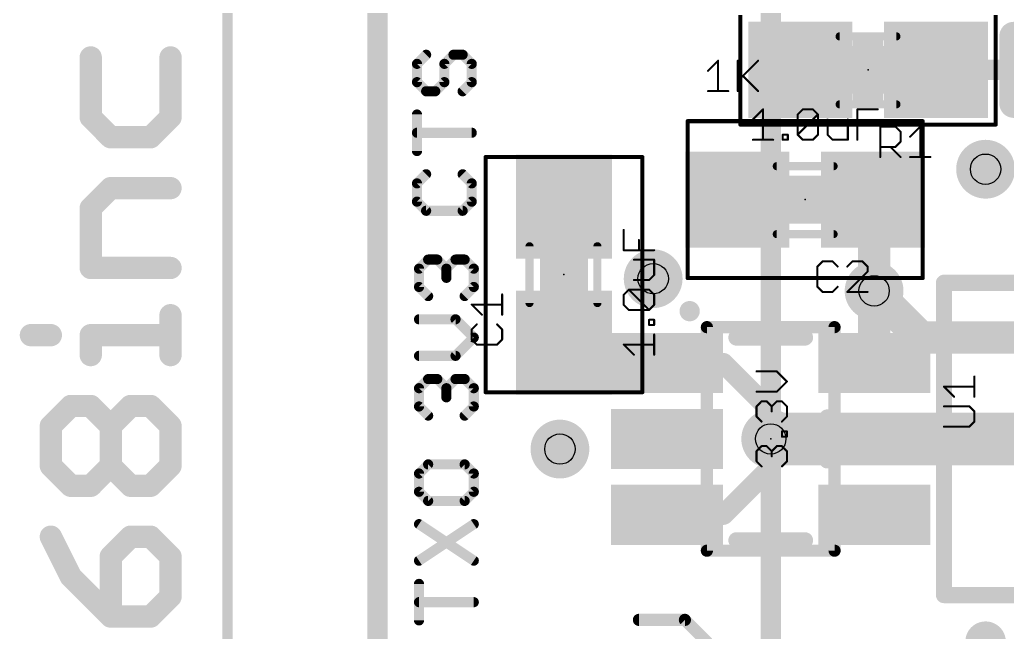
# Model space of a CAD drawing. Extents: x -39 to 68, y -15 to 21.
# Drawn here: x -4.48 to 7.89, y 6.21 to 13.89 of the extents above; entities that cross this region are included whole.
import ezdxf

# ---------------------------------------------------------------- set-up
doc = ezdxf.new("R2010")
doc.units = 0
for name, color, linetype in [('1', 12, 'CONTINUOUS'), ('16', 132, 'CONTINUOUS'), ('18', 110, 'CONTINUOUS'), ('20', 53, 'CONTINUOUS'), ('21', 53, 'CONTINUOUS'), ('22', 53, 'CONTINUOUS'), ('23', 53, 'CONTINUOUS'), ('25', 253, 'CONTINUOUS'), ('27', 253, 'CONTINUOUS'), ('29', 253, 'CONTINUOUS'), ('31', 253, 'CONTINUOUS'), ('35', 253, 'CONTINUOUS'), ('39', 12, 'CONTINUOUS'), ('44', 253, 'CONTINUOUS'), ('47', 253, 'CONTINUOUS'), ('51', 53, 'CONTINUOUS')]:
    doc.layers.add(name, color=color, linetype=linetype)

# ---------------------------------------------------------------- blocks, each defined once
blk = doc.blocks.new('RECT')
blk.add_solid([(-0.5, -0.5), (0.5, -0.5), (-0.5, 0.5), (0.5, 0.5)])
blk = doc.blocks.new('RECT192512X192512R30')
at = {"const_width": 0.1805}
blk.add_lwpolyline([(0.5114, -0.4211), (0.5114, 0.4211, 0.4142), (0.4211, 0.5114), (-0.4211, 0.5114, 0.4142), (-0.5114, 0.4211), (-0.5114, -0.4211, 0.4142), (-0.4211, -0.5114), (0.4211, -0.5114, 0.4142)], format="xyb", close=True, dxfattribs=at)
blk.add_solid([(-0.4465, -0.4465), (0.4465, -0.4465), (-0.4465, 0.4465), (0.4465, 0.4465)])
blk = doc.blocks.new('ROUNDV')
at = {"const_width": 0.5}
blk.add_lwpolyline([(0, -0.25, 1), (0, 0.25, 1), (0, -0.25)], format="xyb", dxfattribs=at)

msp = doc.modelspace()

# ---------------------------------------------------------------- linework, layer by layer
at = {"layer": '1'}
for points, const_width in [([(0, 0), (0, 17.272)], 0.254), ([(4.9276, 13.2588), (4.9276, 14.5288)], 0.254), ([(5.2968, 13.2588), (4.9276, 13.2588)], 0.254), ([(8.394, 13.2588), (6.9968, 13.2588)], 0.254), ([(6.2094, 11.6332), (6.223, 11.6196)], 0.4064), ([(6.223, 11.6196), (6.223, 10.4902)], 0.4064), ([(6.223, 9.5907), (6.223, 10.4902)], 0.4064), ([(2.5942, 9.586), (2.3368, 9.8434)], 0.254), ([(6.2277, 9.586), (6.223, 9.5907)], 0.4064), ([(3.6275, 9.586), (2.5942, 9.586)], 0.254), ([(3.6275, 9.586), (4.3332, 9.586)], 0.254), ([(4.3332, 9.586), (4.9276, 8.9916)], 0.254), ([(4.9276, 8.9916), (4.9276, 8.636)], 0.254), ([(4.9276, 8.2804), (4.9276, 8.636)], 0.254), ([(4.3332, 7.686), (4.9276, 8.2804)], 0.254), ([(3.6275, 7.686), (4.3332, 7.686)], 0.254)]:
    msp.add_lwpolyline(points, dxfattribs=dict(at, const_width=const_width))
for points, const_width in [([(4.9276, 13.3223, 1), (4.9276, 13.1953)], 0.127), ([(5.2968, 13.1953, 1), (5.2968, 13.3223)], 0.127), ([(6.9968, 13.3223, 1), (6.9968, 13.1953)], 0.127), ([(4.8641, 13.2588, 1), (4.9911, 13.2588)], 0.127), ([(6.2812, 11.705, 1), (6.1376, 11.5614)], 0.2032), ([(6.3246, 11.6196, 1), (6.1214, 11.6196)], 0.2032), ([(6.1512, 11.5478, 1), (6.2948, 11.6914)], 0.2032), ([(6.3246, 10.4902, 1), (6.1214, 10.4902)], 0.2032), ([(6.1214, 10.4902, 1), (6.3246, 10.4902)], 0.2032), ([(2.3817, 9.8883, 1), (2.2919, 9.7985)], 0.127), ([(6.2948, 9.6625, 1), (6.1512, 9.5189)], 0.2032), ([(2.5942, 9.6495, 1), (2.5942, 9.5225)], 0.127), ([(2.5493, 9.5411, 1), (2.6391, 9.6309)], 0.127), ([(3.6275, 9.6495, 1), (3.6275, 9.5225)], 0.127), ([(3.6275, 9.5225, 1), (3.6275, 9.6495)], 0.127), ([(4.3781, 9.6309, 1), (4.2883, 9.5411)], 0.127), ([(4.3332, 9.5225, 1), (4.3332, 9.6495)], 0.127), ([(6.1214, 9.5907, 1), (6.3246, 9.5907)], 0.2032), ([(6.1559, 9.5142, 1), (6.2995, 9.6578)], 0.2032), ([(4.9911, 8.9916, 1), (4.8641, 8.9916)], 0.127), ([(4.8827, 8.9467, 1), (4.9725, 9.0365)], 0.127), ([(4.9911, 8.636, 1), (4.8641, 8.636)], 0.127), ([(4.8641, 8.636, 1), (4.9911, 8.636)], 0.127), ([(4.8641, 8.2804, 1), (4.9911, 8.2804)], 0.127), ([(4.9725, 8.2355, 1), (4.8827, 8.3253)], 0.127), ([(3.6275, 7.7495, 1), (3.6275, 7.6225)], 0.127), ([(4.3332, 7.6225, 1), (4.3332, 7.7495)], 0.127), ([(4.2883, 7.7309, 1), (4.3781, 7.6411)], 0.127)]:
    msp.add_lwpolyline(points, format="xyb", dxfattribs=dict(at, const_width=const_width))
at = {"layer": '16'}
for points, const_width in [([(0, 0), (0, 17.272)], 0.254), ([(4.9276, 14.5288), (4.9276, 8.636)], 0.254), ([(6.8072, 9.906), (6.223, 10.4902)], 0.4064), ([(11.426, 9.906), (6.8072, 9.906)], 0.4064), ([(9.3218, 8.636), (4.929, 8.636)], 0.6604), ([(4.9276, 4.9276), (4.9276, 8.636)], 0.254), ([(4.9276, 8.636), (4.929, 8.636)], 0.254)]:
    msp.add_lwpolyline(points, dxfattribs=dict(at, const_width=const_width))
for points, const_width in [([(6.2948, 10.562, 1), (6.1512, 10.4184)], 0.2032), ([(6.8072, 10.0076, 1), (6.8072, 9.8044)], 0.2032), ([(6.7354, 9.8342, 1), (6.879, 9.9778)], 0.2032), ([(4.929, 8.8011, 1), (4.929, 8.4709)], 0.3302), ([(4.9911, 8.636, 1), (4.8641, 8.636)], 0.127), ([(4.9276, 8.6995, 1), (4.9276, 8.5725)], 0.127), ([(4.8641, 8.636, 1), (4.9911, 8.636)], 0.127), ([(4.929, 8.5725, 1), (4.929, 8.6995)], 0.127)]:
    msp.add_lwpolyline(points, format="xyb", dxfattribs=dict(at, const_width=const_width))
at = {"layer": '20', "const_width": 0.2032}
msp.add_lwpolyline([(0, 0), (0, 17.272)], dxfattribs=at)
at = {"layer": '21'}
for points, const_width in [([(0.6091, 13.4479), (0.4947, 13.3335)], 0.127), ([(0.8379, 13.3335), (0.9523, 13.4479)], 0.127), ([(0.9523, 13.4479), (1.0667, 13.4479)], 0.127), ([(1.0667, 13.4479), (1.1811, 13.3335)], 0.127), ([(0.4947, 13.3335), (0.4947, 13.1047)], 0.127), ([(0.8379, 13.1047), (0.8379, 13.3335)], 0.127), ([(1.1811, 13.3335), (1.1811, 13.1047)], 0.127), ([(0.4947, 13.1047), (0.6091, 12.9903)], 0.127), ([(0.7235, 12.9903), (0.8379, 13.1047)], 0.127), ([(1.1811, 13.1047), (1.0667, 12.9903)], 0.127), ([(0.6091, 12.9903), (0.7235, 12.9903)], 0.127), ([(0.4947, 12.2419), (0.4947, 12.6995)], 0.127), ([(1.1811, 12.4707), (0.4947, 12.4707)], 0.127), ([(0.6091, 11.9511), (0.4947, 11.8367)], 0.127), ([(1.1811, 11.8367), (1.0667, 11.9511)], 0.127), ([(0.4947, 11.8367), (0.4947, 11.6079)], 0.127), ([(1.1811, 11.6079), (1.1811, 11.8367)], 0.127), ([(5.3594, 11.6053), (5.3594, 11.6611)], 0.381), ([(0.4947, 11.6079), (0.6091, 11.4935)], 0.127), ([(1.0667, 11.4935), (1.1811, 11.6079)], 0.127), ([(0.6091, 11.4935), (1.0667, 11.4935)], 0.127), ([(0.5201, 10.7681), (0.6345, 10.8825)], 0.127), ([(0.6345, 10.8825), (0.7489, 10.8825)], 0.127), ([(0.7489, 10.8825), (0.8633, 10.7681)], 0.127), ([(0.8633, 10.7681), (0.9777, 10.8825)], 0.127), ([(0.9777, 10.8825), (1.0921, 10.8825)], 0.127), ([(1.0921, 10.8825), (1.2065, 10.7681)], 0.127), ([(0.5201, 10.5393), (0.5201, 10.7681)], 0.127), ([(0.8633, 10.7681), (0.8633, 10.6537)], 0.127), ([(1.2065, 10.7681), (1.2065, 10.5393)], 0.127), ([(2.3089, 10.6934), (2.3647, 10.6934)], 0.381), ([(7.0993, 10.5918), (7.0993, 6.6802)], 0.2032), ([(7.0993, 10.5918), (8.1788, 10.5918)], 0.2032), ([(0.6345, 10.4249), (0.5201, 10.5393)], 0.127), ([(1.2065, 10.5393), (1.0921, 10.4249)], 0.127), ([(0.9777, 10.1341), (0.5201, 10.1341)], 0.127), ([(1.2065, 9.9053), (0.9777, 10.1341)], 0.127), ([(0.9777, 9.6765), (1.2065, 9.9053)], 0.127), ([(4.4982, 9.906), (5.357, 9.906)], 0.2032), ([(0.5201, 9.6765), (0.9777, 9.6765)], 0.127), ([(0.5201, 9.2713), (0.6345, 9.3857)], 0.127), ([(0.6345, 9.3857), (0.7489, 9.3857)], 0.127), ([(0.7489, 9.3857), (0.8633, 9.2713)], 0.127), ([(0.8633, 9.2713), (0.9777, 9.3857)], 0.127), ([(0.9777, 9.3857), (1.0921, 9.3857)], 0.127), ([(1.0921, 9.3857), (1.2065, 9.2713)], 0.127), ([(0.5201, 9.0425), (0.5201, 9.2713)], 0.127), ([(0.8633, 9.2713), (0.8633, 9.1569)], 0.127), ([(1.2065, 9.2713), (1.2065, 9.0425)], 0.127), ([(0.6345, 8.9281), (0.5201, 9.0425)], 0.127), ([(1.2065, 9.0425), (1.0921, 8.9281)], 0.127), ([(5.6364, 8.9044), (5.6364, 8.3676)], 0.2032), ([(0.6345, 8.3171), (0.5201, 8.2027)], 0.127), ([(1.0921, 8.3171), (0.6345, 8.3171)], 0.127), ([(1.2065, 8.2027), (1.0921, 8.3171)], 0.127), ([(0.5201, 8.2027), (0.5201, 7.9739)], 0.127), ([(1.2065, 7.9739), (1.2065, 8.2027)], 0.127), ([(0.5201, 7.9739), (0.6345, 7.8595)], 0.127), ([(0.6345, 7.8595), (1.0921, 7.8595)], 0.127), ([(1.0921, 7.8595), (1.2065, 7.9739)], 0.127), ([(0.5201, 7.1111), (1.2065, 7.5687)], 0.127), ([(0.5201, 7.5687), (1.2065, 7.1111)], 0.127), ([(5.357, 7.366), (4.4982, 7.366)], 0.2032), ([(0.5201, 6.3627), (0.5201, 6.8203)], 0.127), ([(7.0993, 6.6802), (8.1788, 6.6802)], 0.2032), ([(1.2065, 6.5915), (0.5201, 6.5915)], 0.127), ([(3.8521, 6.3694), (3.2759, 6.3694)], 0.1524), ([(4.1402, 6.0813), (3.8521, 6.3694)], 0.1524)]:
    msp.add_lwpolyline(points, dxfattribs=dict(at, const_width=const_width))
for points, const_width in [([(0.6316, 13.4255, 1), (0.5867, 13.4704)], 0.0635), ([(0.9523, 13.4797, 1), (0.9523, 13.4162)], 0.0635), ([(0.9748, 13.4255, 1), (0.9299, 13.4704)], 0.0635), ([(1.0892, 13.4704, 1), (1.0443, 13.4255)], 0.0635), ([(1.0667, 13.4162, 1), (1.0667, 13.4797)], 0.0635), ([(0.5265, 13.3335, 1), (0.463, 13.3335)], 0.0635), ([(0.4723, 13.356, 1), (0.5172, 13.3111)], 0.0635), ([(0.8697, 13.3335, 1), (0.8062, 13.3335)], 0.0635), ([(0.8155, 13.356, 1), (0.8604, 13.3111)], 0.0635), ([(1.2128, 13.3335, 1), (1.1494, 13.3335)], 0.0635), ([(1.1586, 13.3111, 1), (1.2036, 13.356)], 0.0635), ([(0.5172, 13.1272, 1), (0.4723, 13.0823)], 0.0635), ([(0.463, 13.1047, 1), (0.5265, 13.1047)], 0.0635), ([(0.8062, 13.1047, 1), (0.8697, 13.1047)], 0.0635), ([(0.8604, 13.0823, 1), (0.8155, 13.1272)], 0.0635), ([(1.1494, 13.1047, 1), (1.2128, 13.1047)], 0.0635), ([(1.2036, 13.0823, 1), (1.1586, 13.1272)], 0.0635), ([(0.6091, 13.0221, 1), (0.6091, 12.9586)], 0.0635), ([(0.5867, 12.9679, 1), (0.6316, 13.0128)], 0.0635), ([(0.7011, 13.0128, 1), (0.746, 12.9679)], 0.0635), ([(0.7235, 12.9586, 1), (0.7235, 13.0221)], 0.0635), ([(1.0443, 13.0128, 1), (1.0892, 12.9679)], 0.0635), ([(0.5265, 12.6995, 1), (0.463, 12.6995)], 0.0635), ([(0.4947, 12.5025, 1), (0.4947, 12.439)], 0.0635), ([(1.1811, 12.439, 1), (1.1811, 12.5025)], 0.0635), ([(0.463, 12.2419, 1), (0.5265, 12.2419)], 0.0635), ([(0.6316, 11.9286, 1), (0.5867, 11.9735)], 0.0635), ([(1.0892, 11.9735, 1), (1.0443, 11.9286)], 0.0635), ([(0.5265, 11.8367, 1), (0.463, 11.8367)], 0.0635), ([(0.4723, 11.8591, 1), (0.5172, 11.8142)], 0.0635), ([(1.2128, 11.8367, 1), (1.1494, 11.8367)], 0.0635), ([(1.1586, 11.8142, 1), (1.2036, 11.8591)], 0.0635), ([(5.4546, 11.6611, 1), (5.2641, 11.6611)], 0.1905), ([(0.5172, 11.6303, 1), (0.4723, 11.5854)], 0.0635), ([(0.463, 11.6079, 1), (0.5265, 11.6079)], 0.0635), ([(1.1494, 11.6079, 1), (1.2128, 11.6079)], 0.0635), ([(1.2036, 11.5854, 1), (1.1586, 11.6303)], 0.0635), ([(5.2641, 11.6053, 1), (5.4546, 11.6053)], 0.1905), ([(0.6091, 11.5253, 1), (0.6091, 11.4618)], 0.0635), ([(0.5867, 11.471, 1), (0.6316, 11.516)], 0.0635), ([(1.0443, 11.516, 1), (1.0892, 11.471)], 0.0635), ([(1.0667, 11.4618, 1), (1.0667, 11.5253)], 0.0635), ([(0.6345, 10.9143, 1), (0.6345, 10.8508)], 0.0635), ([(0.657, 10.8601, 1), (0.6121, 10.905)], 0.0635), ([(0.7714, 10.905, 1), (0.7265, 10.8601)], 0.0635), ([(0.7489, 10.8508, 1), (0.7489, 10.9143)], 0.0635), ([(0.9777, 10.9143, 1), (0.9777, 10.8508)], 0.0635), ([(1.0002, 10.8601, 1), (0.9553, 10.905)], 0.0635), ([(1.1146, 10.905, 1), (1.0697, 10.8601)], 0.0635), ([(1.0921, 10.8508, 1), (1.0921, 10.9143)], 0.0635), ([(0.5519, 10.7681, 1), (0.4884, 10.7681)], 0.0635), ([(0.4977, 10.7906, 1), (0.5426, 10.7457)], 0.0635), ([(0.8951, 10.7681, 1), (0.8316, 10.7681)], 0.0635), ([(0.8409, 10.7906, 1), (0.8858, 10.7457)], 0.0635), ([(0.8409, 10.7457, 1), (0.8858, 10.7906)], 0.0635), ([(1.2383, 10.7681, 1), (1.1748, 10.7681)], 0.0635), ([(1.184, 10.7457, 1), (1.229, 10.7906)], 0.0635), ([(2.3089, 10.7887, 1), (2.3089, 10.5982)], 0.1905), ([(2.3647, 10.5982, 1), (2.3647, 10.7887)], 0.1905), ([(0.8316, 10.6537, 1), (0.8951, 10.6537)], 0.0635), ([(7.1501, 10.5918, 1), (7.0485, 10.5918)], 0.1016), ([(7.0993, 10.6426, 1), (7.0993, 10.541)], 0.1016), ([(0.5426, 10.5618, 1), (0.4977, 10.5169)], 0.0635), ([(0.4884, 10.5393, 1), (0.5519, 10.5393)], 0.0635), ([(1.1748, 10.5393, 1), (1.2383, 10.5393)], 0.0635), ([(1.229, 10.5169, 1), (1.184, 10.5618)], 0.0635), ([(0.6121, 10.4025, 1), (0.657, 10.4474)], 0.0635), ([(1.0697, 10.4474, 1), (1.1146, 10.4025)], 0.0635), ([(3.9116, 10.1727, 1), (3.9116, 10.2997, 1), (3.9116, 10.1727)], 0.127), ([(0.5201, 10.1659, 1), (0.5201, 10.1024)], 0.0635), ([(1.0002, 10.1566, 1), (0.9553, 10.1117)], 0.0635), ([(0.9777, 10.1024, 1), (0.9777, 10.1659)], 0.0635), ([(1.184, 9.8829, 1), (1.229, 9.9278)], 0.0635), ([(1.229, 9.8829, 1), (1.184, 9.9278)], 0.0635), ([(4.4982, 9.9568, 1), (4.4982, 9.8552)], 0.1016), ([(5.357, 9.8552, 1), (5.357, 9.9568)], 0.1016), ([(0.5201, 9.7083, 1), (0.5201, 9.6448)], 0.0635), ([(0.9553, 9.699, 1), (1.0002, 9.6541)], 0.0635), ([(0.9777, 9.6448, 1), (0.9777, 9.7083)], 0.0635), ([(0.6345, 9.4174, 1), (0.6345, 9.3539)], 0.0635), ([(0.657, 9.3632, 1), (0.6121, 9.4081)], 0.0635), ([(0.7714, 9.4081, 1), (0.7265, 9.3632)], 0.0635), ([(0.7489, 9.3539, 1), (0.7489, 9.4174)], 0.0635), ([(0.9777, 9.4174, 1), (0.9777, 9.3539)], 0.0635), ([(1.0002, 9.3632, 1), (0.9553, 9.4081)], 0.0635), ([(1.1146, 9.4081, 1), (1.0697, 9.3632)], 0.0635), ([(1.0921, 9.3539, 1), (1.0921, 9.4174)], 0.0635), ([(0.5519, 9.2713, 1), (0.4884, 9.2713)], 0.0635), ([(0.4977, 9.2937, 1), (0.5426, 9.2488)], 0.0635), ([(0.8951, 9.2713, 1), (0.8316, 9.2713)], 0.0635), ([(0.8409, 9.2937, 1), (0.8858, 9.2488)], 0.0635), ([(0.8409, 9.2488, 1), (0.8858, 9.2937)], 0.0635), ([(1.2383, 9.2713, 1), (1.1748, 9.2713)], 0.0635), ([(1.184, 9.2488, 1), (1.229, 9.2937)], 0.0635), ([(0.8316, 9.1569, 1), (0.8951, 9.1569)], 0.0635), ([(0.5426, 9.0649, 1), (0.4977, 9.02)], 0.0635), ([(0.4884, 9.0425, 1), (0.5519, 9.0425)], 0.0635), ([(1.1748, 9.0425, 1), (1.2383, 9.0425)], 0.0635), ([(1.229, 9.02, 1), (1.184, 9.0649)], 0.0635), ([(0.6121, 8.9056, 1), (0.657, 8.9506)], 0.0635), ([(1.0697, 8.9506, 1), (1.1146, 8.9056)], 0.0635), ([(5.6872, 8.9044, 1), (5.5856, 8.9044)], 0.1016), ([(5.5856, 8.3676, 1), (5.6872, 8.3676)], 0.1016), ([(0.6345, 8.3489, 1), (0.6345, 8.2854)], 0.0635), ([(0.657, 8.2947, 1), (0.6121, 8.3396)], 0.0635), ([(1.1146, 8.3396, 1), (1.0697, 8.2947)], 0.0635), ([(1.0921, 8.2854, 1), (1.0921, 8.3489)], 0.0635), ([(0.5519, 8.2027, 1), (0.4884, 8.2027)], 0.0635), ([(0.4977, 8.2252, 1), (0.5426, 8.1803)], 0.0635), ([(1.2383, 8.2027, 1), (1.1748, 8.2027)], 0.0635), ([(1.184, 8.1803, 1), (1.229, 8.2252)], 0.0635), ([(0.5426, 7.9964, 1), (0.4977, 7.9515)], 0.0635), ([(0.4884, 7.9739, 1), (0.5519, 7.9739)], 0.0635), ([(0.6345, 7.8913, 1), (0.6345, 7.8278)], 0.0635), ([(1.0921, 7.8278, 1), (1.0921, 7.8913)], 0.0635), ([(1.1748, 7.9739, 1), (1.2383, 7.9739)], 0.0635), ([(1.229, 7.9515, 1), (1.184, 7.9964)], 0.0635), ([(0.6121, 7.8371, 1), (0.657, 7.882)], 0.0635), ([(1.0697, 7.882, 1), (1.1146, 7.8371)], 0.0635), ([(0.5377, 7.5951, 1), (0.5025, 7.5423)], 0.0635), ([(1.2241, 7.5423, 1), (1.1889, 7.5951)], 0.0635), ([(4.4982, 7.4168, 1), (4.4982, 7.3152)], 0.1016), ([(5.357, 7.3152, 1), (5.357, 7.4168)], 0.1016), ([(0.5025, 7.1375, 1), (0.5377, 7.0847)], 0.0635), ([(1.1889, 7.0847, 1), (1.2241, 7.1375)], 0.0635), ([(0.5519, 6.8203, 1), (0.4884, 6.8203)], 0.0635), ([(7.0993, 6.731, 1), (7.0993, 6.6294)], 0.1016), ([(7.0485, 6.6802, 1), (7.1501, 6.6802)], 0.1016), ([(0.5201, 6.6232, 1), (0.5201, 6.5597)], 0.0635), ([(1.2065, 6.5597, 1), (1.2065, 6.6232)], 0.0635), ([(3.2759, 6.4075, 1), (3.2759, 6.3313)], 0.0762), ([(3.879, 6.3964, 1), (3.8251, 6.3425)], 0.0762), ([(3.8521, 6.3313, 1), (3.8521, 6.4075)], 0.0762), ([(0.4884, 6.3627, 1), (0.5519, 6.3627)], 0.0635), ([(7.62, 5.969, 1), (7.62, 6.223, 1), (7.62, 5.969)], 0.254)]:
    msp.add_lwpolyline(points, format="xyb", dxfattribs=dict(at, const_width=const_width))
at = {"layer": '22', "const_width": 0.127}
msp.add_lwpolyline([(-0.049, 1.136), (-0.049, 16.136)], dxfattribs=at)
at = {"layer": '23'}
for p in [(6.1468, 13.2588), (5.3594, 11.6332), (2.3368, 10.6934), (4.9276, 8.636)]:
    msp.add_point(p, dxfattribs=at)
at = {"layer": '25', "const_width": 0.0254}
for points in [[(6.3001, 12.1666), (6.3001, 12.5479)], [(6.3001, 12.5479), (6.4907, 12.5479)], [(6.4907, 12.5479), (6.5543, 12.4844)], [(6.6743, 12.4208), (6.8014, 12.5479)], [(6.8014, 12.5479), (6.8014, 12.1666)], [(6.5543, 12.4844), (6.5543, 12.3573)], [(6.4907, 12.2937), (6.3001, 12.2937)], [(6.4272, 12.2937), (6.5543, 12.1666)], [(6.5543, 12.3573), (6.4907, 12.2937)], [(6.6743, 12.1666), (6.9285, 12.1666)], [(5.5762, 10.8588), (5.5127, 10.7953)], [(5.5127, 10.7953), (5.5127, 10.5411)], [(5.7033, 10.8588), (5.5762, 10.8588)], [(5.7669, 10.7953), (5.7033, 10.8588)], [(5.9504, 10.8588), (5.8869, 10.7953)], [(6.0776, 10.8588), (5.9504, 10.8588)], [(6.1411, 10.7953), (6.0776, 10.8588)], [(6.1411, 10.7317), (6.1411, 10.7953)], [(5.8869, 10.4775), (6.1411, 10.7317)], [(5.5127, 10.5411), (5.5762, 10.4775)], [(5.7033, 10.4775), (5.7669, 10.5411)], [(1.5621, 10.1913), (1.5621, 10.4455)], [(5.5762, 10.4775), (5.7033, 10.4775)], [(6.1411, 10.4775), (5.8869, 10.4775)], [(1.3079, 10.1913), (1.1808, 10.3184)], [(1.1808, 10.3184), (1.5621, 10.3184)], [(1.2443, 10.0713), (1.1808, 10.0078)], [(1.5621, 10.0078), (1.4985, 10.0713)], [(1.1808, 10.0078), (1.1808, 9.8807)], [(1.5621, 9.8807), (1.5621, 10.0078)], [(1.1808, 9.8807), (1.2443, 9.8171)], [(1.2443, 9.8171), (1.4985, 9.8171)], [(1.4985, 9.8171), (1.5621, 9.8807)], [(7.4803, 9.1635), (7.4803, 9.4177)], [(7.2261, 9.1635), (7.099, 9.2906)], [(7.099, 9.2906), (7.4803, 9.2906)], [(7.4167, 9.0435), (7.099, 9.0435)], [(7.4803, 8.9799), (7.4167, 9.0435)], [(7.4803, 8.8528), (7.4803, 8.9799)], [(7.099, 8.7893), (7.4167, 8.7893)], [(7.4167, 8.7893), (7.4803, 8.8528)]]:
    msp.add_lwpolyline(points, dxfattribs=at)
at = {"layer": '25', "const_width": 0.0127}
for points in [[(6.3064, 12.5479, 1), (6.2937, 12.5479)], [(6.3001, 12.5543, 1), (6.3001, 12.5416)], [(6.4952, 12.5524, 1), (6.4863, 12.5434)], [(6.4907, 12.5416, 1), (6.4907, 12.5543)], [(6.8077, 12.5479, 1), (6.795, 12.5479)], [(6.8059, 12.5434, 1), (6.7969, 12.5524)], [(6.5607, 12.4844, 1), (6.548, 12.4844)], [(6.5498, 12.4799, 1), (6.5588, 12.4889)], [(6.6698, 12.4253, 1), (6.6788, 12.4163)], [(6.3001, 12.3001, 1), (6.3001, 12.2874)], [(6.4317, 12.2982, 1), (6.4227, 12.2892)], [(6.4863, 12.2982, 1), (6.4952, 12.2892)], [(6.4907, 12.2874, 1), (6.4907, 12.3001)], [(6.548, 12.3573, 1), (6.5607, 12.3573)], [(6.5588, 12.3528, 1), (6.5498, 12.3618)], [(6.2937, 12.1666, 1), (6.3064, 12.1666)], [(6.5498, 12.1621, 1), (6.5588, 12.1711)], [(6.6743, 12.173, 1), (6.6743, 12.1603)], [(6.795, 12.1666, 1), (6.8077, 12.1666)], [(6.9285, 12.1603, 1), (6.9285, 12.173)], [(5.519, 10.7953, 1), (5.5063, 10.7953)], [(5.5082, 10.7998, 1), (5.5172, 10.7908)], [(5.5762, 10.8652, 1), (5.5762, 10.8525)], [(5.5807, 10.8543, 1), (5.5717, 10.8633)], [(5.7078, 10.8633, 1), (5.6989, 10.8543)], [(5.7033, 10.8525, 1), (5.7033, 10.8652)], [(5.7624, 10.7908, 1), (5.7714, 10.7998)], [(5.8824, 10.7998, 1), (5.8914, 10.7908)], [(5.9504, 10.8652, 1), (5.9504, 10.8525)], [(5.9549, 10.8543, 1), (5.946, 10.8633)], [(6.082, 10.8633, 1), (6.0731, 10.8543)], [(6.0776, 10.8525, 1), (6.0776, 10.8652)], [(6.1475, 10.7953, 1), (6.1348, 10.7953)], [(6.1366, 10.7908, 1), (6.1456, 10.7998)], [(6.1348, 10.7317, 1), (6.1475, 10.7317)], [(6.1456, 10.7272, 1), (6.1366, 10.7362)], [(5.5172, 10.5455, 1), (5.5082, 10.5366)], [(5.5063, 10.5411, 1), (5.519, 10.5411)], [(5.7714, 10.5366, 1), (5.7624, 10.5455)], [(1.5685, 10.4455, 1), (1.5557, 10.4455)], [(5.5762, 10.4839, 1), (5.5762, 10.4712)], [(5.5717, 10.473, 1), (5.5807, 10.482)], [(5.6989, 10.482, 1), (5.7078, 10.473)], [(5.7033, 10.4712, 1), (5.7033, 10.4839)], [(5.8869, 10.4839, 1), (5.8869, 10.4712)], [(5.8824, 10.482, 1), (5.8914, 10.473)], [(6.1411, 10.4712, 1), (6.1411, 10.4839)], [(1.1853, 10.3229, 1), (1.1763, 10.3139)], [(1.1808, 10.3248, 1), (1.1808, 10.3121)], [(1.5621, 10.3121, 1), (1.5621, 10.3248)], [(1.3034, 10.1868, 1), (1.3124, 10.1958)], [(1.5557, 10.1913, 1), (1.5685, 10.1913)], [(1.2488, 10.0668, 1), (1.2398, 10.0758)], [(1.503, 10.0758, 1), (1.4941, 10.0668)], [(1.1871, 10.0078, 1), (1.1744, 10.0078)], [(1.1763, 10.0123, 1), (1.1853, 10.0033)], [(1.5685, 10.0078, 1), (1.5557, 10.0078)], [(1.5576, 10.0033, 1), (1.5666, 10.0123)], [(1.1853, 9.8851, 1), (1.1763, 9.8762)], [(1.1744, 9.8807, 1), (1.1871, 9.8807)], [(1.2443, 9.8234, 1), (1.2443, 9.8108)], [(1.2398, 9.8126, 1), (1.2488, 9.8216)], [(1.4941, 9.8216, 1), (1.503, 9.8126)], [(1.4985, 9.8108, 1), (1.4985, 9.8234)], [(1.5557, 9.8807, 1), (1.5685, 9.8807)], [(1.5666, 9.8762, 1), (1.5576, 9.8851)], [(7.4867, 9.4177, 1), (7.474, 9.4177)], [(7.1035, 9.2951, 1), (7.0945, 9.2861)], [(7.099, 9.2969, 1), (7.099, 9.2842)], [(7.4803, 9.2842, 1), (7.4803, 9.2969)], [(7.2216, 9.159, 1), (7.2306, 9.168)], [(7.474, 9.1635, 1), (7.4867, 9.1635)], [(7.099, 9.0498, 1), (7.099, 9.0372)], [(7.4212, 9.048, 1), (7.4123, 9.039)], [(7.4167, 9.0372, 1), (7.4167, 9.0498)], [(7.4867, 8.9799, 1), (7.474, 8.9799)], [(7.4758, 8.9755, 1), (7.4848, 8.9844)], [(7.099, 8.7956, 1), (7.099, 8.7829)], [(7.4123, 8.7938, 1), (7.4212, 8.7848)], [(7.4167, 8.7829, 1), (7.4167, 8.7956)], [(7.474, 8.8528, 1), (7.4867, 8.8528)], [(7.4848, 8.8483, 1), (7.4758, 8.8573)]]:
    msp.add_lwpolyline(points, format="xyb", dxfattribs=at)
at = {"layer": '27', "const_width": 0.0254}
for points in [[(4.1411, 13.2463), (4.2682, 13.3734)], [(4.2682, 13.3734), (4.2682, 12.9921)], [(4.5153, 13.3734), (4.5153, 12.9921)], [(4.5153, 13.1192), (4.7695, 13.3734)], [(4.5788, 13.1828), (4.7695, 12.9921)], [(4.1411, 12.9921), (4.3953, 12.9921)], [(4.7042, 12.6367), (4.8313, 12.7638)], [(4.8313, 12.7638), (4.8313, 12.3825)], [(5.2655, 12.7003), (5.329, 12.7638)], [(5.329, 12.7638), (5.4561, 12.7638)], [(5.4561, 12.7638), (5.5197, 12.7003)], [(6.0139, 12.3825), (6.0139, 12.7638)], [(6.0139, 12.7638), (6.2681, 12.7638)], [(5.2655, 12.4461), (5.2655, 12.7003)], [(5.2655, 12.4461), (5.5197, 12.7003)], [(5.5197, 12.7003), (5.5197, 12.4461)], [(5.6397, 12.6367), (5.6397, 12.4461)], [(5.8939, 12.3825), (5.8939, 12.6367)], [(6.0139, 12.5732), (6.141, 12.5732)], [(4.7042, 12.3825), (4.9584, 12.3825)], [(5.0784, 12.3825), (5.0784, 12.4461)], [(5.0784, 12.4461), (5.1419, 12.4461)], [(5.1419, 12.3825), (5.0784, 12.3825)], [(5.1419, 12.4461), (5.1419, 12.3825)], [(5.329, 12.3825), (5.2655, 12.4461)], [(5.4561, 12.3825), (5.329, 12.3825)], [(5.5197, 12.4461), (5.4561, 12.3825)], [(5.6397, 12.4461), (5.7032, 12.3825)], [(5.7032, 12.3825), (5.8939, 12.3825)], [(3.0858, 10.9998), (3.0858, 11.254)], [(3.2764, 10.9998), (3.2764, 11.1269)], [(3.4671, 10.9998), (3.0858, 10.9998)], [(3.4671, 10.8798), (3.2129, 10.8798)], [(3.4671, 10.6892), (3.4671, 10.8798)], [(3.4035, 10.6256), (3.4671, 10.6892)], [(3.2129, 10.6256), (3.4035, 10.6256)], [(3.0858, 10.4421), (3.1493, 10.5056)], [(3.0858, 10.315), (3.0858, 10.4421)], [(3.1493, 10.5056), (3.4035, 10.5056)], [(3.4035, 10.2514), (3.1493, 10.5056)], [(3.4035, 10.5056), (3.4671, 10.4421)], [(3.4671, 10.4421), (3.4671, 10.315)], [(3.1493, 10.2514), (3.0858, 10.315)], [(3.4671, 10.315), (3.4035, 10.2514)], [(3.4035, 10.2514), (3.1493, 10.2514)], [(3.4035, 10.0643), (3.4035, 10.1279)], [(3.4035, 10.1279), (3.4671, 10.1279)], [(3.4671, 10.0643), (3.4035, 10.0643)], [(3.4671, 10.1279), (3.4671, 10.0643)], [(3.4671, 9.6901), (3.4671, 9.9443)], [(3.2129, 9.6901), (3.0858, 9.8172)], [(3.0858, 9.8172), (3.4671, 9.8172)], [(5.0037, 9.4812), (4.7495, 9.4812)], [(5.1308, 9.3541), (5.0037, 9.4812)], [(5.0037, 9.227), (5.1308, 9.3541)], [(4.7495, 9.227), (5.0037, 9.227)], [(4.7495, 9.0434), (4.813, 9.107)], [(4.7495, 8.9163), (4.7495, 9.0434)], [(4.813, 9.107), (4.8766, 9.107)], [(4.8766, 9.107), (4.9401, 9.0434)], [(4.9401, 9.0434), (5.0037, 9.107)], [(4.9401, 9.0434), (4.9401, 8.9799)], [(5.0037, 9.107), (5.0672, 9.107)], [(5.0672, 9.107), (5.1308, 9.0434)], [(5.1308, 9.0434), (5.1308, 8.9163)], [(4.813, 8.8528), (4.7495, 8.9163)], [(5.1308, 8.9163), (5.0672, 8.8528)], [(5.0672, 8.6657), (5.0672, 8.7292)], [(5.0672, 8.7292), (5.1308, 8.7292)], [(5.1308, 8.6657), (5.0672, 8.6657)], [(5.1308, 8.7292), (5.1308, 8.6657)], [(4.7495, 8.4821), (4.813, 8.5457)], [(4.813, 8.5457), (4.8766, 8.5457)], [(4.8766, 8.5457), (4.9401, 8.4821)], [(4.9401, 8.4821), (5.0037, 8.5457)], [(5.0037, 8.5457), (5.0672, 8.5457)], [(5.0672, 8.5457), (5.1308, 8.4821)], [(4.7495, 8.355), (4.7495, 8.4821)], [(4.9401, 8.4821), (4.9401, 8.4186)], [(5.1308, 8.4821), (5.1308, 8.355)], [(4.813, 8.2915), (4.7495, 8.355)], [(5.1308, 8.355), (5.0672, 8.2915)]]:
    msp.add_lwpolyline(points, dxfattribs=at)
at = {"layer": '27', "const_width": 0.0127}
for points in [[(4.2745, 13.3734, 1), (4.2618, 13.3734)], [(4.2727, 13.3689, 1), (4.2637, 13.3779)], [(4.5216, 13.3734, 1), (4.5089, 13.3734)], [(4.774, 13.3689, 1), (4.765, 13.3779)], [(4.1366, 13.2508, 1), (4.1456, 13.2418)], [(4.5108, 13.1237, 1), (4.5198, 13.1147)], [(4.5833, 13.1873, 1), (4.5744, 13.1783)], [(4.1411, 12.9985, 1), (4.1411, 12.9858)], [(4.2618, 12.9921, 1), (4.2745, 12.9921)], [(4.3953, 12.9858, 1), (4.3953, 12.9985)], [(4.5089, 12.9921, 1), (4.5216, 12.9921)], [(4.765, 12.9876, 1), (4.774, 12.9966)], [(4.8376, 12.7638, 1), (4.8249, 12.7638)], [(4.8358, 12.7593, 1), (4.8268, 12.7683)], [(5.329, 12.7702, 1), (5.329, 12.7575)], [(5.3335, 12.7593, 1), (5.3245, 12.7683)], [(5.4606, 12.7683, 1), (5.4516, 12.7593)], [(5.4561, 12.7575, 1), (5.4561, 12.7702)], [(6.0202, 12.7638, 1), (6.0075, 12.7638)], [(6.0139, 12.7702, 1), (6.0139, 12.7575)], [(6.2681, 12.7575, 1), (6.2681, 12.7702)], [(4.6997, 12.6412, 1), (4.7087, 12.6322)], [(5.2718, 12.7003, 1), (5.2591, 12.7003)], [(5.261, 12.7048, 1), (5.27, 12.6958)], [(5.526, 12.7003, 1), (5.5133, 12.7003)], [(5.5242, 12.6958, 1), (5.5152, 12.7048)], [(5.5152, 12.6958, 1), (5.5242, 12.7048)], [(5.646, 12.6367, 1), (5.6333, 12.6367)], [(5.9002, 12.6367, 1), (5.8875, 12.6367)], [(6.0139, 12.5795, 1), (6.0139, 12.5668)], [(6.141, 12.5668, 1), (6.141, 12.5795)], [(4.7042, 12.3888, 1), (4.7042, 12.3762)], [(4.8249, 12.3825, 1), (4.8376, 12.3825)], [(4.9584, 12.3762, 1), (4.9584, 12.3888)], [(5.0847, 12.4461, 1), (5.072, 12.4461)], [(5.0784, 12.4524, 1), (5.0784, 12.4397)], [(5.072, 12.3825, 1), (5.0847, 12.3825)], [(5.0784, 12.3888, 1), (5.0784, 12.3762)], [(5.1483, 12.4461, 1), (5.1356, 12.4461)], [(5.1356, 12.3825, 1), (5.1483, 12.3825)], [(5.1419, 12.4397, 1), (5.1419, 12.4524)], [(5.1419, 12.3762, 1), (5.1419, 12.3888)], [(5.2591, 12.4461, 1), (5.2718, 12.4461)], [(5.27, 12.4505, 1), (5.261, 12.4416)], [(5.261, 12.4505, 1), (5.27, 12.4416)], [(5.329, 12.3888, 1), (5.329, 12.3762)], [(5.3245, 12.378, 1), (5.3335, 12.387)], [(5.4516, 12.387, 1), (5.4606, 12.378)], [(5.4561, 12.3762, 1), (5.4561, 12.3888)], [(5.5133, 12.4461, 1), (5.526, 12.4461)], [(5.5242, 12.4416, 1), (5.5152, 12.4505)], [(5.6333, 12.4461, 1), (5.646, 12.4461)], [(5.6442, 12.4505, 1), (5.6352, 12.4416)], [(5.7032, 12.3888, 1), (5.7032, 12.3762)], [(5.6987, 12.378, 1), (5.7077, 12.387)], [(5.8875, 12.3825, 1), (5.9002, 12.3825)], [(5.8939, 12.3762, 1), (5.8939, 12.3888)], [(6.0075, 12.3825, 1), (6.0202, 12.3825)], [(3.0921, 11.254, 1), (3.0794, 11.254)], [(3.2828, 11.1269, 1), (3.2701, 11.1269)], [(3.0858, 11.0062, 1), (3.0858, 10.9935)], [(3.0794, 10.9998, 1), (3.0921, 10.9998)], [(3.2129, 10.8862, 1), (3.2129, 10.8735)], [(3.2701, 10.9998, 1), (3.2828, 10.9998)], [(3.4735, 10.8798, 1), (3.4608, 10.8798)], [(3.4671, 10.9935, 1), (3.4671, 11.0062)], [(3.4671, 10.8735, 1), (3.4671, 10.8862)], [(3.4608, 10.6892, 1), (3.4735, 10.6892)], [(3.4716, 10.6847, 1), (3.4626, 10.6937)], [(3.2129, 10.632, 1), (3.2129, 10.6193)], [(3.3991, 10.6301, 1), (3.408, 10.6211)], [(3.4035, 10.6193, 1), (3.4035, 10.632)], [(3.0921, 10.4421, 1), (3.0794, 10.4421)], [(3.0813, 10.4466, 1), (3.0903, 10.4376)], [(3.1493, 10.512, 1), (3.1493, 10.4993)], [(3.1538, 10.5101, 1), (3.1448, 10.5011)], [(3.1538, 10.5011, 1), (3.1448, 10.5101)], [(3.408, 10.5101, 1), (3.3991, 10.5011)], [(3.4035, 10.4993, 1), (3.4035, 10.512)], [(3.4735, 10.4421, 1), (3.4608, 10.4421)], [(3.4626, 10.4376, 1), (3.4716, 10.4466)], [(3.0903, 10.3195, 1), (3.0813, 10.3105)], [(3.0794, 10.315, 1), (3.0921, 10.315)], [(3.4608, 10.315, 1), (3.4735, 10.315)], [(3.4716, 10.3105, 1), (3.4626, 10.3195)], [(3.1493, 10.2578, 1), (3.1493, 10.2451)], [(3.1448, 10.2469, 1), (3.1538, 10.2559)], [(3.3991, 10.2559, 1), (3.408, 10.2469)], [(3.3991, 10.2469, 1), (3.408, 10.2559)], [(3.4035, 10.2451, 1), (3.4035, 10.2578)], [(3.4035, 10.1342, 1), (3.4035, 10.1215)], [(3.4035, 10.0707, 1), (3.4035, 10.058)], [(3.4099, 10.1279, 1), (3.3972, 10.1279)], [(3.3972, 10.0643, 1), (3.4099, 10.0643)], [(3.4735, 10.1279, 1), (3.4608, 10.1279)], [(3.4608, 10.0643, 1), (3.4735, 10.0643)], [(3.4671, 10.1215, 1), (3.4671, 10.1342)], [(3.4671, 10.058, 1), (3.4671, 10.0707)], [(3.4735, 9.9443, 1), (3.4608, 9.9443)], [(3.0858, 9.8236, 1), (3.0858, 9.8109)], [(3.0903, 9.8217, 1), (3.0813, 9.8127)], [(3.4671, 9.8109, 1), (3.4671, 9.8236)], [(3.2084, 9.6856, 1), (3.2174, 9.6946)], [(3.4608, 9.6901, 1), (3.4735, 9.6901)], [(4.7495, 9.4876, 1), (4.7495, 9.4749)], [(5.0082, 9.4857, 1), (4.9992, 9.4767)], [(5.0037, 9.4749, 1), (5.0037, 9.4876)], [(5.1263, 9.3496, 1), (5.1353, 9.3586)], [(5.1353, 9.3496, 1), (5.1263, 9.3586)], [(4.7495, 9.2333, 1), (4.7495, 9.2206)], [(4.9992, 9.2315, 1), (5.0082, 9.2225)], [(5.0037, 9.2206, 1), (5.0037, 9.2333)], [(4.7558, 9.0434, 1), (4.7431, 9.0434)], [(4.745, 9.0479, 1), (4.754, 9.039)], [(4.813, 9.1134, 1), (4.813, 9.1007)], [(4.8175, 9.1025, 1), (4.8085, 9.1115)], [(4.8811, 9.1115, 1), (4.8721, 9.1025)], [(4.8766, 9.1007, 1), (4.8766, 9.1134)], [(4.9465, 9.0434, 1), (4.9338, 9.0434)], [(4.9356, 9.0479, 1), (4.9446, 9.039)], [(4.9356, 9.039, 1), (4.9446, 9.0479)], [(5.0037, 9.1134, 1), (5.0037, 9.1007)], [(5.0082, 9.1025, 1), (4.9992, 9.1115)], [(5.0717, 9.1115, 1), (5.0628, 9.1025)], [(5.0672, 9.1007, 1), (5.0672, 9.1134)], [(5.1372, 9.0434, 1), (5.1244, 9.0434)], [(5.1263, 9.039, 1), (5.1353, 9.0479)], [(4.7431, 8.9163, 1), (4.7558, 8.9163)], [(4.754, 8.9208, 1), (4.745, 8.9118)], [(4.9338, 8.9799, 1), (4.9465, 8.9799)], [(5.1244, 8.9163, 1), (5.1372, 8.9163)], [(5.1353, 8.9118, 1), (5.1263, 8.9208)], [(4.8085, 8.8483, 1), (4.8175, 8.8573)], [(5.0628, 8.8573, 1), (5.0717, 8.8483)], [(5.0672, 8.7356, 1), (5.0672, 8.7229)], [(5.0736, 8.7292, 1), (5.0609, 8.7292)], [(5.0672, 8.672, 1), (5.0672, 8.6593)], [(5.0609, 8.6657, 1), (5.0736, 8.6657)], [(5.1372, 8.7292, 1), (5.1244, 8.7292)], [(5.1244, 8.6657, 1), (5.1372, 8.6657)], [(5.1308, 8.7229, 1), (5.1308, 8.7356)], [(5.1308, 8.6593, 1), (5.1308, 8.672)], [(4.813, 8.552, 1), (4.813, 8.5393)], [(4.8175, 8.5412, 1), (4.8085, 8.5502)], [(4.8811, 8.5502, 1), (4.8721, 8.5412)], [(4.8766, 8.5393, 1), (4.8766, 8.552)], [(5.0037, 8.552, 1), (5.0037, 8.5393)], [(5.0082, 8.5412, 1), (4.9992, 8.5502)], [(5.0717, 8.5502, 1), (5.0628, 8.5412)], [(5.0672, 8.5393, 1), (5.0672, 8.552)], [(4.7558, 8.4821, 1), (4.7431, 8.4821)], [(4.745, 8.4866, 1), (4.754, 8.4776)], [(4.9465, 8.4821, 1), (4.9338, 8.4821)], [(4.9356, 8.4866, 1), (4.9446, 8.4776)], [(4.9338, 8.4186, 1), (4.9465, 8.4186)], [(4.9356, 8.4776, 1), (4.9446, 8.4866)], [(5.1372, 8.4821, 1), (5.1244, 8.4821)], [(5.1263, 8.4776, 1), (5.1353, 8.4866)], [(4.7431, 8.355, 1), (4.7558, 8.355)], [(4.754, 8.3595, 1), (4.745, 8.3505)], [(4.8085, 8.287, 1), (4.8175, 8.296)], [(5.0628, 8.296, 1), (5.0717, 8.287)], [(5.1244, 8.355, 1), (5.1372, 8.355)], [(5.1353, 8.3505, 1), (5.1263, 8.3595)]]:
    msp.add_lwpolyline(points, format="xyb", dxfattribs=at)
at = {"layer": '39', "const_width": 0.0508}
for points in [[(4.5466, 12.573), (4.5466, 13.9446)], [(7.747, 13.9446), (7.747, 12.573)], [(3.8864, 10.6502), (3.8864, 12.6162)], [(3.8864, 12.6162), (6.8324, 12.6162)], [(6.8324, 12.6162), (6.8324, 10.6502)], [(7.747, 12.573), (4.5466, 12.573)], [(1.3538, 9.2204), (1.3538, 12.1664)], [(1.3538, 12.1664), (3.3198, 12.1664)], [(3.3198, 12.1664), (3.3198, 9.2204)], [(6.8324, 10.6502), (3.8864, 10.6502)], [(3.3198, 9.2204), (1.3538, 9.2204)]]:
    msp.add_lwpolyline(points, dxfattribs=at)
at = {"layer": '39', "const_width": 0.0254}
for points in [[(3.8991, 12.6162, 1), (3.8737, 12.6162)], [(3.8864, 12.6289, 1), (3.8864, 12.6035)], [(6.8451, 12.6162, 1), (6.8197, 12.6162)], [(6.8324, 12.6035, 1), (6.8324, 12.6289)], [(4.5466, 12.5857, 1), (4.5466, 12.5603)], [(4.5339, 12.573, 1), (4.5593, 12.573)], [(7.7343, 12.573, 1), (7.7597, 12.573)], [(7.747, 12.5603, 1), (7.747, 12.5857)], [(1.3665, 12.1664, 1), (1.3411, 12.1664)], [(1.3538, 12.1791, 1), (1.3538, 12.1537)], [(3.3325, 12.1664, 1), (3.3071, 12.1664)], [(3.3198, 12.1537, 1), (3.3198, 12.1791)], [(3.8864, 10.6629, 1), (3.8864, 10.6375)], [(3.8737, 10.6502, 1), (3.8991, 10.6502)], [(6.8197, 10.6502, 1), (6.8451, 10.6502)], [(6.8324, 10.6375, 1), (6.8324, 10.6629)], [(1.3538, 9.2331, 1), (1.3538, 9.2077)], [(1.3411, 9.2204, 1), (1.3665, 9.2204)], [(3.3071, 9.2204, 1), (3.3325, 9.2204)], [(3.3198, 9.2077, 1), (3.3198, 9.2331)]]:
    msp.add_lwpolyline(points, format="xyb", dxfattribs=at)
at = {"layer": '44'}
for centre in [(7.62, 12.0142), (3.4544, 10.6426), (6.223, 10.4902), (4.9276, 8.636), (2.286, 8.509)]:
    msp.add_circle(centre, 0.1905, dxfattribs=at)
at = {"layer": '47'}
for points, const_width in [([(-1.8796, 0.065), (-1.8796, 17.207)], 0.13), ([(-3.5937, 13.4143), (-3.5937, 12.6643)], 0.2794), ([(-2.5938, 12.6643), (-2.5938, 13.4143)], 0.2794), ([(-3.5937, 12.6643), (-3.3437, 12.4144)], 0.2794), ([(-2.8438, 12.4144), (-2.5938, 12.6643)], 0.2794), ([(-3.3437, 12.4144), (-2.8438, 12.4144)], 0.2794), ([(-3.5937, 11.5272), (-3.3437, 11.7771)], 0.2794), ([(-3.3437, 11.7771), (-2.5938, 11.7771)], 0.2794), ([(-3.5937, 10.7772), (-3.5937, 11.5272)], 0.2794), ([(-2.5938, 10.7772), (-3.5937, 10.7772)], 0.2794), ([(-2.5938, 9.6858), (-2.5938, 10.1857)], 0.2794), ([(-4.3437, 9.9358), (-4.0937, 9.9358)], 0.2794), ([(-3.5937, 9.6858), (-3.5937, 9.9358)], 0.2794), ([(-3.5937, 9.9358), (-2.5938, 9.9358)], 0.2794), ([(-4.0937, 8.7986), (-3.8437, 9.0485)], 0.2794), ([(-3.8437, 9.0485), (-3.5937, 9.0485)], 0.2794), ([(-3.5937, 9.0485), (-3.3437, 8.7986)], 0.2794), ([(-3.3437, 8.7986), (-3.0938, 9.0485)], 0.2794), ([(-3.0938, 9.0485), (-2.8438, 9.0485)], 0.2794), ([(-2.8438, 9.0485), (-2.5938, 8.7986)], 0.2794), ([(-4.0937, 8.2986), (-4.0937, 8.7986)], 0.2794), ([(-3.3437, 8.2986), (-3.3437, 8.7986)], 0.2794), ([(-2.5938, 8.7986), (-2.5938, 8.2986)], 0.2794), ([(-3.8437, 8.0486), (-4.0937, 8.2986)], 0.2794), ([(-3.3437, 8.2986), (-3.5937, 8.0486)], 0.2794), ([(-3.0938, 8.0486), (-3.3437, 8.2986)], 0.2794), ([(-2.5938, 8.2986), (-2.8438, 8.0486)], 0.2794), ([(-3.5937, 8.0486), (-3.8437, 8.0486)], 0.2794), ([(-2.8438, 8.0486), (-3.0938, 8.0486)], 0.2794), ([(-4.0937, 7.4114), (-3.8437, 6.9114)], 0.2794), ([(-3.0938, 7.4114), (-3.3437, 7.1614)], 0.2794), ([(-2.8438, 7.4114), (-3.0938, 7.4114)], 0.2794), ([(-2.5938, 7.1614), (-2.8438, 7.4114)], 0.2794), ([(-3.3437, 7.1614), (-3.3437, 6.4115)], 0.2794), ([(-2.5938, 6.6614), (-2.5938, 7.1614)], 0.2794), ([(-3.8437, 6.9114), (-3.3437, 6.4115)], 0.2794), ([(-2.8438, 6.4115), (-2.5938, 6.6614)], 0.2794), ([(-3.3437, 6.4115), (-2.8438, 6.4115)], 0.2794)]:
    msp.add_lwpolyline(points, dxfattribs=dict(at, const_width=const_width))
at = {"layer": '47', "const_width": 0.1397}
for points in [[(-3.5239, 13.4143, 1), (-3.6636, 13.4143)], [(-2.524, 13.4143, 1), (-2.6637, 13.4143)], [(-3.5443, 12.7137, 1), (-3.6431, 12.615)], [(-2.5444, 12.615, 1), (-2.6432, 12.7137)], [(-3.6636, 12.6643, 1), (-3.5239, 12.6643)], [(-2.6637, 12.6643, 1), (-2.524, 12.6643)], [(-3.3437, 12.4842, 1), (-3.3437, 12.3445)], [(-3.3931, 12.365, 1), (-3.2943, 12.4638)], [(-2.8932, 12.4638, 1), (-2.7944, 12.365)], [(-2.8438, 12.3445, 1), (-2.8438, 12.4842)], [(-3.3437, 11.847, 1), (-3.3437, 11.7073)], [(-3.2943, 11.7277, 1), (-3.3931, 11.8265)], [(-2.5938, 11.7073, 1), (-2.5938, 11.847)], [(-3.5239, 11.5272, 1), (-3.6636, 11.5272)], [(-3.6431, 11.5765, 1), (-3.5443, 11.4778)], [(-3.5937, 10.8471, 1), (-3.5937, 10.7074)], [(-2.5938, 10.7074, 1), (-2.5938, 10.8471)], [(-3.6636, 10.7772, 1), (-3.5239, 10.7772)], [(-2.524, 10.1857, 1), (-2.6637, 10.1857)], [(-4.3437, 10.0056, 1), (-4.3437, 9.8659)], [(-4.0937, 9.8659, 1), (-4.0937, 10.0056)], [(-3.5239, 9.9358, 1), (-3.6636, 9.9358)], [(-3.5937, 10.0056, 1), (-3.5937, 9.8659)], [(-2.5938, 9.8659, 1), (-2.5938, 10.0056)], [(-3.6636, 9.6858, 1), (-3.5239, 9.6858)], [(-2.6637, 9.6858, 1), (-2.524, 9.6858)], [(-3.8437, 9.1184, 1), (-3.8437, 8.9787)], [(-3.7943, 8.9991, 1), (-3.8931, 9.0979)], [(-3.5443, 9.0979, 1), (-3.6431, 8.9991)], [(-3.5937, 8.9787, 1), (-3.5937, 9.1184)], [(-3.0938, 9.1184, 1), (-3.0938, 8.9787)], [(-3.0444, 8.9991, 1), (-3.1432, 9.0979)], [(-2.7944, 9.0979, 1), (-2.8932, 8.9991)], [(-2.8438, 8.9787, 1), (-2.8438, 9.1184)], [(-4.0238, 8.7986, 1), (-4.1635, 8.7986)], [(-4.1431, 8.848, 1), (-4.0443, 8.7492)], [(-3.2739, 8.7986, 1), (-3.4136, 8.7986)], [(-3.3931, 8.848, 1), (-3.2943, 8.7492)], [(-3.3931, 8.7492, 1), (-3.2943, 8.848)], [(-2.524, 8.7986, 1), (-2.6637, 8.7986)], [(-2.6432, 8.7492, 1), (-2.5444, 8.848)], [(-4.0443, 8.348, 1), (-4.1431, 8.2492)], [(-3.2943, 8.348, 1), (-3.3931, 8.2492)], [(-3.2943, 8.2492, 1), (-3.3931, 8.348)], [(-2.5444, 8.2492, 1), (-2.6432, 8.348)], [(-4.1635, 8.2986, 1), (-4.0238, 8.2986)], [(-3.4136, 8.2986, 1), (-3.2739, 8.2986)], [(-2.6637, 8.2986, 1), (-2.524, 8.2986)], [(-3.8437, 8.1185, 1), (-3.8437, 7.9788)], [(-3.8931, 7.9992, 1), (-3.7943, 8.098)], [(-3.6431, 8.098, 1), (-3.5443, 7.9992)], [(-3.5937, 7.9788, 1), (-3.5937, 8.1185)], [(-3.0938, 8.1185, 1), (-3.0938, 7.9788)], [(-3.1432, 7.9992, 1), (-3.0444, 8.098)], [(-2.8932, 8.098, 1), (-2.7944, 7.9992)], [(-2.8438, 7.9788, 1), (-2.8438, 8.1185)], [(-4.0312, 7.4426, 1), (-4.1562, 7.3801)], [(-3.0938, 7.4812, 1), (-3.0938, 7.3415)], [(-3.0444, 7.362, 1), (-3.1432, 7.4608)], [(-2.7944, 7.4608, 1), (-2.8932, 7.362)], [(-2.8438, 7.3415, 1), (-2.8438, 7.4812)], [(-3.2739, 7.1614, 1), (-3.4136, 7.1614)], [(-3.3931, 7.2108, 1), (-3.2943, 7.112)], [(-2.524, 7.1614, 1), (-2.6637, 7.1614)], [(-2.6432, 7.112, 1), (-2.5444, 7.2108)], [(-3.7943, 6.9608, 1), (-3.8931, 6.862)], [(-3.9062, 6.8802, 1), (-3.7812, 6.9427)], [(-2.6637, 6.6614, 1), (-2.524, 6.6614)], [(-2.5444, 6.612, 1), (-2.6432, 6.7108)], [(-3.4136, 6.4115, 1), (-3.2739, 6.4115)], [(-3.3437, 6.4813, 1), (-3.3437, 6.3416)], [(-3.3931, 6.3621, 1), (-3.2943, 6.4609)], [(-2.8932, 6.4609, 1), (-2.7944, 6.3621)], [(-2.8438, 6.3416, 1), (-2.8438, 6.4813)]]:
    msp.add_lwpolyline(points, format="xyb", dxfattribs=at)
at = {"layer": '51'}
for points, const_width in [([(6.5028, 13.6778), (5.7908, 13.6778)], 0.1016), ([(6.5028, 12.8268), (5.7908, 12.8268)], 0.1016), ([(5.7154, 12.0522), (5.0034, 12.0522)], 0.1016), ([(5.7154, 11.2012), (5.0034, 11.2012)], 0.1016), ([(1.9048, 10.3374), (1.9048, 11.0494)], 0.1016), ([(2.7558, 10.3374), (2.7558, 11.0494)], 0.1016), ([(4.1276, 7.236), (4.1276, 10.036)], 0.1524), ([(5.7276, 10.036), (4.1276, 10.036)], 0.1524), ([(5.7276, 10.036), (5.7276, 7.236)], 0.1524), ([(5.7276, 7.236), (4.1276, 7.236)], 0.1524)]:
    msp.add_lwpolyline(points, dxfattribs=dict(at, const_width=const_width))
for points, const_width in [([(5.7908, 13.7032, 1), (5.7908, 13.6524)], 0.0508), ([(6.5028, 13.6524, 1), (6.5028, 13.7032)], 0.0508), ([(5.7908, 12.8522, 1), (5.7908, 12.8014)], 0.0508), ([(6.5028, 12.8014, 1), (6.5028, 12.8522)], 0.0508), ([(5.0034, 12.0776, 1), (5.0034, 12.0268)], 0.0508), ([(5.7154, 12.0268, 1), (5.7154, 12.0776)], 0.0508), ([(5.0034, 11.2266, 1), (5.0034, 11.1758)], 0.0508), ([(5.7154, 11.1758, 1), (5.7154, 11.2266)], 0.0508), ([(1.9302, 11.0494, 1), (1.8794, 11.0494)], 0.0508), ([(2.7812, 11.0494, 1), (2.7304, 11.0494)], 0.0508), ([(1.8794, 10.3374, 1), (1.9302, 10.3374)], 0.0508), ([(2.7304, 10.3374, 1), (2.7812, 10.3374)], 0.0508), ([(4.1657, 10.036, 1), (4.0895, 10.036)], 0.0762), ([(4.1276, 10.0741, 1), (4.1276, 9.9979)], 0.0762), ([(5.7657, 10.036, 1), (5.6895, 10.036)], 0.0762), ([(5.7276, 9.9979, 1), (5.7276, 10.0741)], 0.0762), ([(4.1276, 7.2741, 1), (4.1276, 7.1979)], 0.0762), ([(5.7276, 7.1979, 1), (5.7276, 7.2741)], 0.0762), ([(4.0895, 7.236, 1), (4.1657, 7.236)], 0.0762), ([(5.6895, 7.236, 1), (5.7657, 7.236)], 0.0762)]:
    msp.add_lwpolyline(points, format="xyb", dxfattribs=dict(at, const_width=const_width))

# ---------------------------------------------------------------- block references
at = {"layer": '1', "xscale": 1.1}
for p, rotation in [((5.2968, 13.2588), 180), ((6.9968, 13.2588), 180), ((4.5094, 11.6332), 180), ((6.2094, 11.6332), 180), ((2.3368, 11.5434), 90), ((2.3368, 9.8434), 90)]:
    msp.add_blockref('RECT', p, dxfattribs=dict(at, rotation=rotation))
at = {"layer": '1', "xscale": 0.55, "yscale": 1.2, "rotation": 270}
for p in [(3.6275, 9.586), (6.2277, 9.586), (3.6275, 8.636), (3.6275, 7.686), (6.2277, 7.686)]:
    msp.add_blockref('RECT', p, dxfattribs=at)
at = {"layer": '18', "xscale": 0.7366, "yscale": 0.7366}
for p in [(7.62, 12.0142), (7.62, 12.0142), (3.4544, 10.6426), (3.4544, 10.6426), (6.223, 10.4902), (6.223, 10.4902), (4.9276, 8.636), (4.9276, 8.636), (2.286, 8.509), (2.286, 8.509)]:
    msp.add_blockref('ROUNDV', p, dxfattribs=at)
at = {"layer": '21', "xscale": 0.381, "yscale": 0.762, "rotation": 180}
msp.add_blockref('RECT', (6.1468, 13.2588), dxfattribs=at)
at = {"layer": '29'}
for p, xscale, yscale, rotation in [((5.2968, 13.2588), 1.3032, 1.2032, 180), ((6.9968, 13.2588), 1.3032, 1.2032, 180), ((2.3368, 11.5434), 1.3032, 1.2032, 90), ((4.5094, 11.6332), 1.3032, 1.2032, 180), ((6.2094, 11.6332), 1.3032, 1.2032, 180), ((2.3368, 9.8434), 1.3032, 1.2032, 90), ((3.6275, 9.586), 0.7532, 1.4032, 270), ((6.2277, 9.586), 0.7532, 1.4032, 270), ((3.6275, 8.636), 0.7532, 1.4032, 270), ((3.6275, 7.686), 0.7532, 1.4032, 270), ((6.2277, 7.686), 0.7532, 1.4032, 270)]:
    msp.add_blockref('RECT', p, dxfattribs=dict(at, xscale=xscale, yscale=yscale, rotation=rotation))
at = {"layer": '29', "rotation": 270}
msp.add_blockref('RECT192512X192512R30', (8.394, 13.2588), dxfattribs=at)
at = {"layer": '31', "xscale": 1.1}
for p, rotation in [((5.2968, 13.2588), 180), ((6.9968, 13.2588), 180), ((4.5094, 11.6332), 180), ((6.2094, 11.6332), 180), ((2.3368, 11.5434), 90), ((2.3368, 9.8434), 90)]:
    msp.add_blockref('RECT', p, dxfattribs=dict(at, rotation=rotation))
at = {"layer": '31', "xscale": 0.55, "yscale": 1.2, "rotation": 270}
for p in [(3.6275, 9.586), (6.2277, 9.586), (3.6275, 8.636), (3.6275, 7.686), (6.2277, 7.686)]:
    msp.add_blockref('RECT', p, dxfattribs=at)
at = {"layer": '35', "xscale": 0.3998, "yscale": 0.6}
for p, rotation in [((6.1468, 13.2588), 180), ((5.3594, 11.6332), 180), ((2.3368, 10.6934), 90)]:
    msp.add_blockref('RECT', p, dxfattribs=dict(at, rotation=rotation))
at = {"layer": '51'}
for p, xscale, yscale, rotation in [((5.5666, 13.2537), 0.5001, 0.95, 180), ((6.735, 13.2537), 0.5001, 0.95, 180), ((4.7792, 11.6281), 0.5001, 0.95, 180), ((5.9476, 11.6281), 0.5001, 0.95, 180), ((2.3317, 11.2736), 0.5001, 0.95, 90), ((2.3317, 10.1052), 0.5001, 0.95, 90), ((3.7526, 9.586), 0.5, 0.65, 270), ((6.1026, 9.586), 0.5, 0.65, 270), ((3.7526, 8.636), 0.5, 0.65, 270), ((3.7526, 7.686), 0.5, 0.65, 270), ((6.1026, 7.686), 0.5, 0.65, 270)]:
    msp.add_blockref('RECT', p, dxfattribs=dict(at, xscale=xscale, yscale=yscale, rotation=rotation))

doc.saveas('drawing.dxf')
